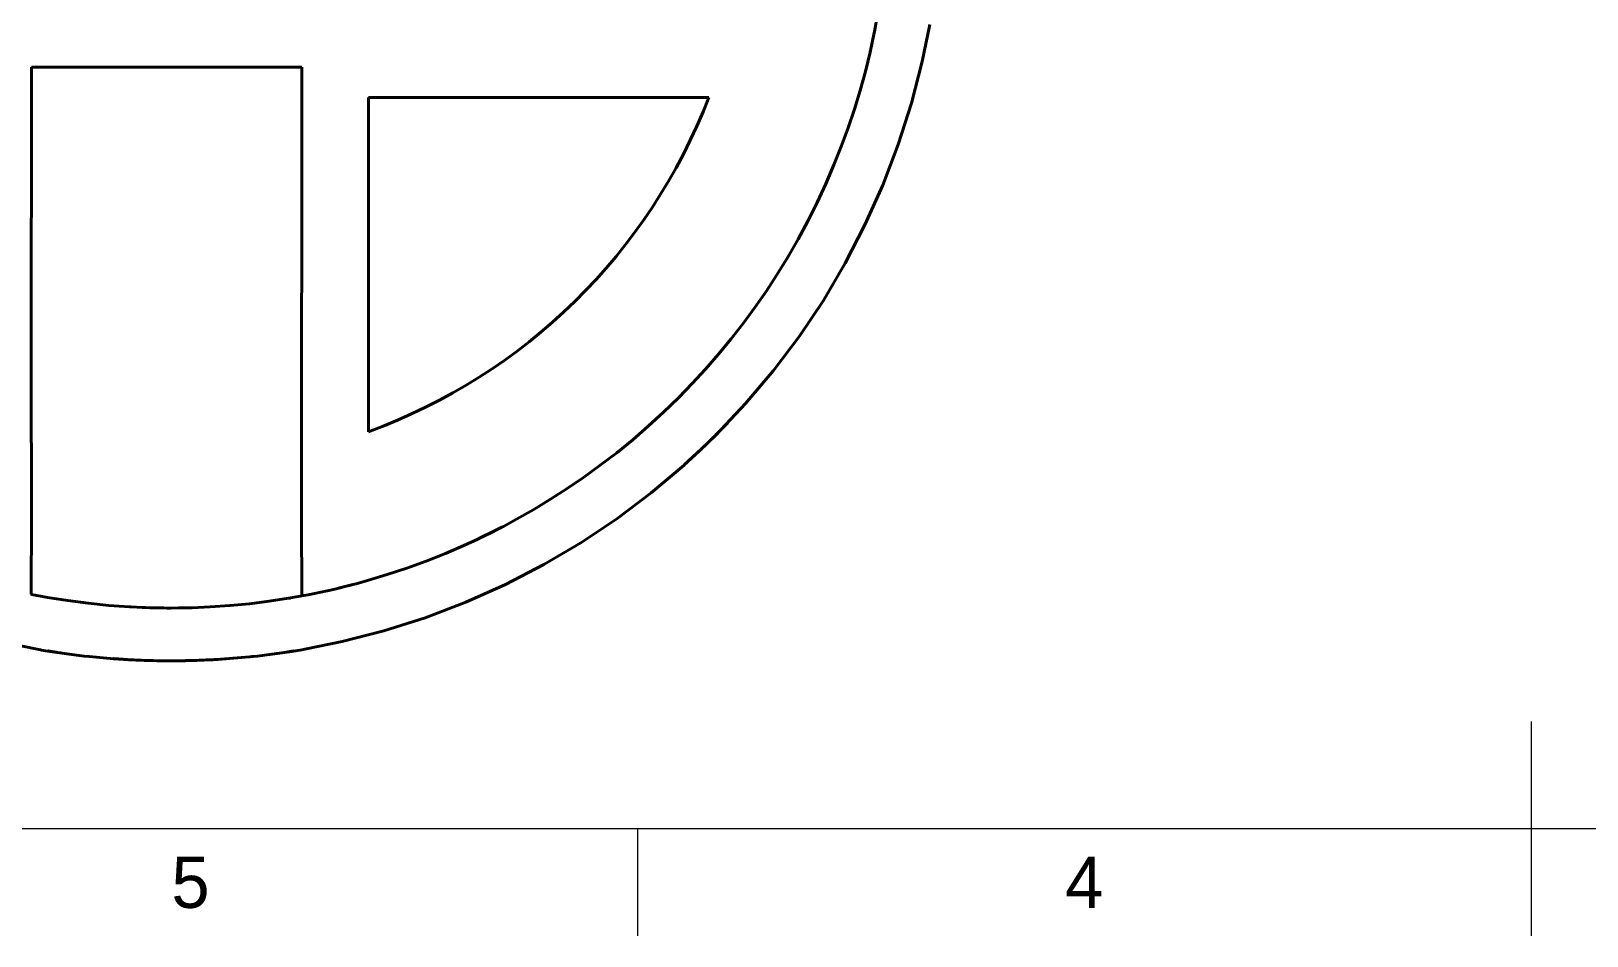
# Model space of a CAD drawing. Header units: inches. Extents: x 0.3 to 10.7, y 0.3 to 8.2.
# Drawn here: x 2.703 to 5.604, y 0.3 to 1.987 of the extents above; entities that cross this region are included whole.
import ezdxf

# ---------------------------------------------------------------- set-up
doc = ezdxf.new("R2010")
doc.units = ezdxf.units.IN
doc.header["$LTSCALE"] = 0.03937
doc.header["$MEASUREMENT"] = 0
doc.layers.add('Border', color=7, linetype='Continuous')
doc.layers.add('Geometries', color=7, linetype='Continuous')
doc.styles.add('Shapr0', font='txt', dxfattribs={"height": 0.0957})

msp = doc.modelspace()

# ---------------------------------------------------------------- linework, layer by layer
at = {"layer": 'Border', "linetype": 'Continuous', "lineweight": 15}
for p, q in [((5.5, 0.7), (5.5, 0.3)), ((0.5, 0.5), (10.5, 0.5)), ((3.8333, 0.5), (3.8333, 0.3))]:
    msp.add_line(p, q, dxfattribs=at)
at = {"layer": 'Geometries', "linetype": 'Continuous', "lineweight": 40}
for p, q in [((4.2814, 2.0171), (4.2756, 1.9862)), ((2.7029, 1.358), (2.7032, 1.92)), ((3.2073, 1.92), (2.7032, 1.92)), ((3.2073, 1.92), (3.2069, 1.0782)), ((3.332, 1.2401), (3.3322, 1.8635)), ((3.3322, 1.8635), (3.8577, 1.8635)), ((3.8577, 1.8635), (3.9665, 1.8634)), ((2.7029, 1.358), (2.7033, 1.0816)), ((4.0023, 1.2572), (4.0023, 1.2572)), ((3.9214, 1.1789), (3.9522, 1.2073)), ((2.7033, 1.0816), (2.7027, 0.9369)), ((3.2069, 1.0782), (3.2074, 0.9338)), ((3.5391, 1.0415), (3.5585, 1.0509)), ((3.5581, 1.0507), (3.5479, 1.0457)), ((3.5617, 1.0525), (3.5581, 1.0507)), ((3.5757, 1.0596), (3.5585, 1.0509)), ((3.5617, 1.0525), (3.5757, 1.0596)), ((3.5804, 1.0621), (3.5757, 1.0596)), ((3.5834, 1.0636), (3.5804, 1.0621)), ((3.5357, 1.0399), (3.5391, 1.0415)), ((2.7027, 0.9369), (2.7032, 0.9368)), ((2.7204, 0.9335), (2.7032, 0.9368)), ((2.7204, 0.9335), (2.7209, 0.9334)), ((2.727, 0.9323), (2.7209, 0.9334)), ((2.7272, 0.9323), (2.727, 0.9323)), ((3.1865, 0.9301), (3.1864, 0.93)), ((3.2116, 0.9346), (3.1865, 0.9301)), ((3.2828, 0.95), (3.2718, 0.9474)), ((3.277, 0.9486), (3.2718, 0.9473)), ((3.277, 0.9486), (3.2765, 0.9485)), ((3.2815, 0.9497), (3.277, 0.9486)), ((3.277, 0.9486), (3.2776, 0.9487)), ((3.2776, 0.9487), (3.286, 0.9508)), ((3.2878, 0.9512), (3.2815, 0.9497)), ((3.2903, 0.9519), (3.2878, 0.9512)), ((3.2988, 0.954), (3.2903, 0.9519)), ((3.3026, 0.955), (3.2988, 0.954)), ((3.3026, 0.955), (3.3091, 0.9567)), ((3.309, 0.9567), (3.3027, 0.9551)), ((2.91, 0.9124), (2.889, 0.9134)), ((2.9155, 0.9122), (2.91, 0.9124)), ((2.9159, 0.9122), (2.9155, 0.9122)), ((2.9243, 0.9119), (2.9159, 0.9122)), ((2.925, 0.9119), (2.9243, 0.9119)), ((2.949, 0.9114), (2.925, 0.9119)), ((2.95, 0.9114), (2.949, 0.9114)), ((2.9492, 0.9114), (2.949, 0.9114)), ((2.9564, 0.9113), (2.9492, 0.9114)), ((2.9561, 0.9113), (2.95, 0.9114)), ((2.9571, 0.9113), (2.9561, 0.9113)), ((2.9571, 0.9113), (2.9564, 0.9113)), ((2.9575, 0.9113), (2.9571, 0.9113)), ((2.959, 0.9113), (2.9571, 0.9113)), ((2.9637, 0.9113), (2.9575, 0.9113)), ((2.9619, 0.9113), (2.9575, 0.9113)), ((2.9638, 0.9113), (2.959, 0.9113)), ((2.9629, 0.9113), (2.9619, 0.9113)), ((2.9633, 0.9113), (2.9629, 0.9113)), ((2.9637, 0.9113), (2.9633, 0.9113)), ((2.9639, 0.9113), (2.9637, 0.9113)), ((2.9778, 0.9114), (2.9639, 0.9113)), ((2.9809, 0.9114), (2.9778, 0.9114)), ((2.9908, 0.9116), (2.9809, 0.9114)), ((2.9908, 0.9116), (2.9915, 0.9116)), ((2.9915, 0.9116), (2.9917, 0.9116)), ((2.9917, 0.9116), (2.9982, 0.9118)), ((2.9982, 0.9118), (2.9987, 0.9118)), ((2.9987, 0.9118), (3.0012, 0.9119)), ((3.0029, 0.9119), (3.0012, 0.9119)), ((2.7107, 0.835), (2.7202, 0.8333)), ((2.7294, 0.8318), (2.7342, 0.831)), ((2.7342, 0.831), (2.7374, 0.8305)), ((2.7367, 0.8309), (2.7367, 0.8309)), ((2.7367, 0.8309), (2.7367, 0.8309)), ((2.7374, 0.8305), (2.7399, 0.8301)), ((2.7399, 0.8301), (2.7427, 0.8297)), ((2.7428, 0.8299), (2.74, 0.8303)), ((2.7427, 0.8297), (2.7875, 0.8235)), ((2.7428, 0.8299), (2.7428, 0.8299)), ((2.7578, 0.8277), (2.7428, 0.8299)), ((2.7581, 0.8276), (2.7578, 0.8277)), ((2.7586, 0.8275), (2.7581, 0.8276)), ((2.7875, 0.8235), (2.7921, 0.8229)), ((2.8102, 0.8209), (2.8117, 0.8207)), ((2.8117, 0.8207), (2.8563, 0.8168)), ((2.8563, 0.8168), (2.8754, 0.8155)), ((2.8564, 0.8169), (2.8564, 0.8169)), ((2.8754, 0.8155), (2.8785, 0.8153)), ((2.8851, 0.815), (2.9133, 0.8137)), ((2.9133, 0.8137), (2.9604, 0.8129)), ((2.9137, 0.8138), (2.9141, 0.8137)), ((2.9266, 0.8134), (2.9262, 0.8134)), ((2.9311, 0.8133), (2.931, 0.8133)), ((2.9552, 0.8129), (2.9547, 0.8129)), ((2.9605, 0.8129), (2.96, 0.8129)), ((2.9605, 0.8129), (2.9603, 0.8129)), ((2.9614, 0.8129), (2.9605, 0.8129)), ((2.9605, 0.8129), (2.9605, 0.8129)), ((2.9637, 0.8129), (2.9647, 0.8129)), ((2.9646, 0.8129), (2.9645, 0.8129)), ((2.965, 0.8129), (2.9646, 0.8129)), ((2.9646, 0.8129), (2.9646, 0.8129)), ((2.9647, 0.8129), (2.9691, 0.8129)), ((2.9678, 0.8129), (2.9686, 0.8129)), ((2.9686, 0.8129), (2.9687, 0.8129)), ((2.9691, 0.8129), (2.9916, 0.8132)), ((2.9916, 0.8132), (3.0416, 0.815)), ((3.0011, 0.8134), (3.0013, 0.8134)), ((3.0013, 0.8134), (3.0032, 0.8135)), ((3.0083, 0.8136), (3.0031, 0.8134)), ((3.0083, 0.8136), (3.0251, 0.8142)), ((3.0481, 0.8153), (3.0513, 0.8155)), ((3.0513, 0.8155), (3.1173, 0.821)), ((3.1102, 0.8205), (3.1103, 0.8205)), ((3.111, 0.8205), (3.1102, 0.8204)), ((3.1103, 0.8205), (3.1105, 0.8205)), ((3.1105, 0.8205), (3.111, 0.8206)), ((3.1147, 0.8209), (3.1171, 0.8211)), ((3.1343, 0.8229), (3.1379, 0.8233)), ((3.1378, 0.8235), (3.148, 0.8248)), ((3.1379, 0.8233), (3.1892, 0.8305)), ((3.171, 0.828), (3.1858, 0.8302)), ((3.171, 0.828), (3.1854, 0.8302)), ((3.1854, 0.8302), (3.186, 0.8303)), ((3.1858, 0.8302), (3.1864, 0.8303)), ((3.186, 0.8303), (3.1893, 0.8308)), ((3.1864, 0.8303), (3.1891, 0.8308)), ((3.1891, 0.8308), (3.1894, 0.8308)), ((3.1891, 0.8308), (3.1896, 0.8308)), ((3.1892, 0.8305), (3.1922, 0.831)), ((3.1893, 0.8308), (3.1895, 0.8309)), ((3.1893, 0.8308), (3.1893, 0.8308)), ((3.1893, 0.8308), (3.1893, 0.8308)), ((3.1894, 0.8309), (3.1896, 0.8309)), ((3.1895, 0.8309), (3.1896, 0.8309))]:
    msp.add_line(p, q, dxfattribs=at)
at = {"layer": 'Geometries', "linetype": 'Continuous', "lineweight": 40, "flags": 128}
for points in [[(3.5834, 1.0636), (3.6081, 1.0769), (3.6401, 1.095), (3.6715, 1.1141), (3.7025, 1.134), (3.733, 1.1548), (3.7642, 1.1774), (3.7948, 1.2009), (3.8246, 1.2252), (3.8537, 1.2504), (3.8821, 1.2765), (3.9098, 1.3034), (3.9355, 1.3298), (3.9604, 1.3569), (3.9846, 1.3846), (4.0079, 1.4129), (4.0305, 1.4419), (4.0523, 1.4716), (4.0733, 1.5018), (4.0935, 1.5327), (4.1137, 1.5656), (4.1329, 1.5989), (4.1511, 1.6328), (4.1684, 1.6672), (4.1847, 1.7022), (4.1999, 1.7376), (4.2136, 1.7719), (4.2263, 1.8065), (4.238, 1.8413), (4.2487, 1.8764), (4.2585, 1.9119), (4.2673, 1.9476), (4.2751, 1.9836), (4.2756, 1.9862)], [(3.9795, 1.2339), (4.0352, 1.2928), (4.0873, 1.3543), (4.1356, 1.4184), (4.1801, 1.485), (4.2208, 1.5541), (4.2577, 1.6258), (4.2909, 1.7), (4.3199, 1.7759), (4.3445, 1.8526), (4.3645, 1.9303), (4.3785, 1.9993)], [(3.9999, 1.2547), (4.0001, 1.2549), (4.0003, 1.2552), (4.0006, 1.2555), (4.0008, 1.2557), (4.0011, 1.256), (4.0013, 1.2562), (4.0015, 1.2564), (4.0016, 1.2566), (4.0018, 1.2567), (4.0019, 1.2569), (4.002, 1.257), (4.0021, 1.2571), (4.0022, 1.2571), (4.0022, 1.2572), (4.0022, 1.2572)], [(4.0023, 1.2572), (4.0022, 1.2572), (4.0022, 1.2572), (4.0022, 1.2571), (4.0021, 1.257), (4.002, 1.2569), (4.0019, 1.2568), (4.0017, 1.2567), (4.0016, 1.2565), (4.0014, 1.2563), (4.0012, 1.2561), (4.001, 1.2559), (4.0008, 1.2556), (4.0005, 1.2554), (4.0002, 1.2551), (4, 1.2548)], [(3.9522, 1.2073), (3.9794, 1.2338), (3.9795, 1.2339)], [(3.9736, 1.228), (3.9743, 1.2288), (3.9752, 1.2296), (3.9761, 1.2305), (3.9762, 1.2307)], [(3.9762, 1.2307), (3.977, 1.2314), (3.9778, 1.2323), (3.9787, 1.2331), (3.9793, 1.2337)], [(3.951, 1.2062), (3.9514, 1.2066), (3.9522, 1.2073)], [(3.2165, 0.8351), (3.2828, 0.8486), (3.3605, 0.8687), (3.4373, 0.8933), (3.5132, 0.9223), (3.5874, 0.9554), (3.659, 0.9923), (3.7281, 1.0331), (3.7947, 1.0776), (3.8588, 1.1259), (3.9204, 1.1779), (3.9214, 1.1789)], [(3.5357, 1.0399), (3.5428, 1.0433), (3.5479, 1.0457)], [(3.5617, 1.0525), (3.5757, 1.0596), (3.5804, 1.0621)], [(3.3669, 0.9736), (3.3669, 0.9736), (3.4034, 0.9857), (3.4396, 0.9989), (3.4755, 1.0132), (3.5094, 1.0278), (3.5357, 1.0399)], [(3.309, 0.9567), (3.33, 0.9625), (3.3669, 0.9736)], [(2.7272, 0.9323), (2.7332, 0.9312), (2.7713, 0.9252), (2.8094, 0.9202), (2.8477, 0.9163), (2.8861, 0.9135)], [(3.0029, 0.9119), (3.0369, 0.9133), (3.0736, 0.9159), (3.1101, 0.9194), (3.1466, 0.9239), (3.183, 0.9295), (3.1864, 0.93)], [(3.2116, 0.9346), (3.2192, 0.936), (3.2549, 0.9435)], [(3.2549, 0.9435), (3.2553, 0.9436), (3.2718, 0.9474)], [(3.2828, 0.95), (3.2928, 0.9525), (3.3027, 0.9551)], [(2.8861, 0.9135), (2.8861, 0.9135), (2.889, 0.9134)], [(2.9778, 0.9114), (3.0001, 0.9118), (3.0012, 0.9119)], [(2.6365, 0.8503), (2.6437, 0.8486), (2.7107, 0.835)], [(2.7202, 0.8333), (2.7222, 0.833), (2.7294, 0.8318)], [(2.7367, 0.8309), (2.7366, 0.8309), (2.7366, 0.8309), (2.7366, 0.8309), (2.7366, 0.8309), (2.7366, 0.8309), (2.7366, 0.8309), (2.7366, 0.8309), (2.7366, 0.8309), (2.7366, 0.8309), (2.7366, 0.8309), (2.7366, 0.8309), (2.7366, 0.8309), (2.7366, 0.8309), (2.7366, 0.8309), (2.7365, 0.8309), (2.7365, 0.8309), (2.7365, 0.8309), (2.7365, 0.8309), (2.7365, 0.8309), (2.7365, 0.8309), (2.7365, 0.8309), (2.7365, 0.8309), (2.7365, 0.8309), (2.7365, 0.8309), (2.7364, 0.8309), (2.7364, 0.831), (2.7364, 0.831), (2.7364, 0.831), (2.7364, 0.831), (2.7364, 0.831), (2.7364, 0.831), (2.7364, 0.831), (2.7364, 0.831), (2.7363, 0.831), (2.7363, 0.831), (2.7363, 0.831), (2.7363, 0.831), (2.7363, 0.831), (2.7363, 0.831), (2.7363, 0.831), (2.7362, 0.831), (2.7362, 0.831), (2.7362, 0.831), (2.7362, 0.831), (2.7362, 0.831), (2.7362, 0.831), (2.7361, 0.831), (2.7361, 0.831), (2.7361, 0.831), (2.7361, 0.831), (2.7361, 0.831), (2.7361, 0.831), (2.7361, 0.831), (2.7361, 0.831), (2.7361, 0.831), (2.7361, 0.831), (2.7361, 0.831), (2.7361, 0.831), (2.736, 0.831), (2.736, 0.831), (2.736, 0.831), (2.7359, 0.831), (2.7358, 0.8311), (2.7357, 0.8311), (2.7354, 0.8311), (2.7352, 0.8312), (2.735, 0.8312), (2.7347, 0.8312), (2.7344, 0.8313), (2.7343, 0.8313)], [(2.7427, 0.83), (2.7427, 0.83), (2.7427, 0.83), (2.7426, 0.83), (2.7426, 0.83), (2.7425, 0.83), (2.7425, 0.83), (2.7424, 0.83), (2.7424, 0.83), (2.7423, 0.83), (2.7422, 0.83), (2.7422, 0.83), (2.7421, 0.8301), (2.742, 0.8301), (2.7419, 0.8301), (2.7418, 0.8301), (2.7417, 0.8301), (2.7416, 0.8301), (2.7415, 0.8301), (2.7414, 0.8302), (2.7413, 0.8302), (2.7412, 0.8302), (2.7411, 0.8302), (2.7409, 0.8302), (2.7408, 0.8303), (2.7407, 0.8303), (2.7405, 0.8303), (2.7404, 0.8303), (2.7402, 0.8304), (2.7401, 0.8304), (2.7399, 0.8304), (2.7398, 0.8304), (2.7396, 0.8304), (2.7395, 0.8305), (2.7394, 0.8305), (2.7394, 0.8305), (2.7394, 0.8305), (2.7393, 0.8305), (2.7393, 0.8305), (2.7393, 0.8305), (2.7392, 0.8305), (2.7392, 0.8305), (2.7391, 0.8305), (2.7391, 0.8305), (2.739, 0.8305), (2.739, 0.8305), (2.739, 0.8306), (2.7389, 0.8306), (2.7389, 0.8306), (2.7389, 0.8306), (2.7389, 0.8306), (2.7389, 0.8306), (2.7388, 0.8306), (2.7388, 0.8306), (2.7388, 0.8306), (2.7388, 0.8306), (2.7387, 0.8306), (2.7387, 0.8306), (2.7386, 0.8306), (2.7386, 0.8306), (2.7385, 0.8306), (2.7385, 0.8306), (2.7385, 0.8306), (2.7385, 0.8306), (2.7385, 0.8306), (2.7384, 0.8306), (2.7384, 0.8306), (2.7384, 0.8306), (2.7384, 0.8306), (2.7384, 0.8306), (2.7383, 0.8307), (2.7381, 0.8307), (2.7379, 0.8307), (2.7377, 0.8307), (2.7376, 0.8308), (2.7375, 0.8308), (2.7373, 0.8308), (2.7372, 0.8308), (2.7371, 0.8308), (2.7371, 0.8308), (2.7371, 0.8309), (2.737, 0.8309), (2.737, 0.8309), (2.7369, 0.8309), (2.7369, 0.8309), (2.7369, 0.8309), (2.7368, 0.8309), (2.7368, 0.8309), (2.7367, 0.8309), (2.7367, 0.8309), (2.7367, 0.8309), (2.7366, 0.8309), (2.7366, 0.8309), (2.7366, 0.8309), (2.7366, 0.8309), (2.7365, 0.8309), (2.7365, 0.8309), (2.7365, 0.8309), (2.7365, 0.8309), (2.7365, 0.8309), (2.7365, 0.8309), (2.7365, 0.8309), (2.7365, 0.8309), (2.7365, 0.8309), (2.7365, 0.8309), (2.7365, 0.8309)], [(2.7429, 0.8299), (2.7428, 0.8299), (2.7428, 0.8299), (2.7428, 0.8299), (2.7428, 0.8299), (2.7428, 0.83), (2.7427, 0.83), (2.7427, 0.83)], [(2.7428, 0.8299), (2.7431, 0.8299), (2.7435, 0.8298), (2.7439, 0.8298), (2.7443, 0.8297), (2.7446, 0.8297), (2.745, 0.8296), (2.7454, 0.8295), (2.7458, 0.8295), (2.7462, 0.8294), (2.7465, 0.8294), (2.7469, 0.8293), (2.7478, 0.8292), (2.7486, 0.8291), (2.7488, 0.829), (2.7489, 0.829), (2.749, 0.829), (2.749, 0.829)], [(2.7428, 0.8299), (2.7428, 0.8299), (2.7428, 0.8299), (2.7428, 0.8299), (2.7428, 0.8299), (2.7429, 0.8299), (2.7429, 0.8299), (2.7429, 0.8299)], [(2.749, 0.829), (2.7491, 0.829), (2.7491, 0.829), (2.7492, 0.829), (2.7493, 0.829), (2.7493, 0.829), (2.7494, 0.8289), (2.7494, 0.8289), (2.7495, 0.8289), (2.7495, 0.8289), (2.7497, 0.8289), (2.7499, 0.8289), (2.75, 0.8288), (2.7502, 0.8288)], [(2.7921, 0.8229), (2.8017, 0.8218), (2.8102, 0.8209)], [(2.8611, 0.8165), (2.8575, 0.8168), (2.8231, 0.8197), (2.8118, 0.8209)], [(2.8564, 0.8169), (2.8564, 0.8169), (2.8564, 0.8169), (2.8564, 0.8169), (2.8564, 0.8169), (2.8564, 0.8169), (2.8564, 0.8169), (2.8565, 0.8169), (2.8565, 0.8169), (2.8565, 0.8169), (2.8565, 0.8169), (2.8565, 0.8169), (2.8565, 0.8169), (2.8565, 0.8169), (2.8565, 0.8169), (2.8565, 0.8169), (2.8565, 0.8169), (2.8566, 0.8169), (2.8566, 0.8169), (2.8566, 0.8169), (2.8566, 0.8169), (2.8566, 0.8169), (2.8566, 0.8169), (2.8567, 0.8169), (2.8567, 0.8169), (2.8567, 0.8169), (2.8567, 0.8169), (2.8567, 0.8169), (2.8568, 0.8169), (2.8568, 0.8169), (2.8568, 0.8169), (2.8568, 0.8169), (2.8569, 0.8169), (2.8569, 0.8169), (2.8569, 0.8169), (2.857, 0.8169), (2.857, 0.8169), (2.857, 0.8169), (2.857, 0.8169), (2.8571, 0.8169), (2.8571, 0.8169), (2.8571, 0.8169), (2.8572, 0.8168), (2.8572, 0.8168), (2.8572, 0.8168), (2.8573, 0.8168), (2.8573, 0.8168), (2.8573, 0.8168), (2.8574, 0.8168), (2.8574, 0.8168), (2.8575, 0.8168), (2.8575, 0.8168), (2.8575, 0.8168), (2.8576, 0.8168), (2.8576, 0.8168), (2.8577, 0.8168), (2.8577, 0.8168), (2.8577, 0.8168), (2.8578, 0.8168), (2.8578, 0.8168), (2.8579, 0.8168), (2.8579, 0.8168), (2.858, 0.8168), (2.858, 0.8168), (2.8581, 0.8168), (2.8581, 0.8168), (2.8582, 0.8168), (2.8582, 0.8168), (2.8583, 0.8168), (2.8583, 0.8168), (2.8584, 0.8168), (2.8584, 0.8168), (2.8584, 0.8168), (2.8585, 0.8168), (2.8585, 0.8167), (2.8586, 0.8167), (2.8587, 0.8167), (2.8587, 0.8167), (2.8588, 0.8167), (2.8589, 0.8167), (2.859, 0.8167), (2.8591, 0.8167), (2.8593, 0.8167), (2.8595, 0.8167), (2.8596, 0.8167)], [(2.8596, 0.8167), (2.8597, 0.8167), (2.8599, 0.8166), (2.8602, 0.8166), (2.8605, 0.8166), (2.8608, 0.8166), (2.8611, 0.8166)], [(2.8611, 0.8166), (2.8611, 0.8166), (2.8615, 0.8165), (2.8619, 0.8165), (2.8623, 0.8165), (2.8627, 0.8164), (2.8632, 0.8164), (2.8637, 0.8164), (2.8642, 0.8163), (2.8647, 0.8163), (2.8653, 0.8163), (2.866, 0.8162), (2.8667, 0.8162), (2.8674, 0.8161), (2.8681, 0.8161), (2.8689, 0.816), (2.8697, 0.816), (2.8705, 0.8159), (2.8714, 0.8159), (2.8722, 0.8158), (2.8739, 0.8157), (2.8756, 0.8156), (2.8776, 0.8155), (2.8786, 0.8154)], [(2.8785, 0.8153), (2.882, 0.8151), (2.8851, 0.815)], [(2.8851, 0.815), (2.8855, 0.815), (2.8872, 0.8149)], [(2.8872, 0.8149), (2.8875, 0.8149), (2.8895, 0.8148), (2.8916, 0.8147), (2.8936, 0.8146), (2.894, 0.8146)], [(2.9135, 0.8138), (2.9134, 0.8138), (2.9134, 0.8138)], [(2.9198, 0.8135), (2.9193, 0.8136), (2.9182, 0.8136), (2.9173, 0.8136), (2.9165, 0.8137), (2.9157, 0.8137), (2.9151, 0.8137), (2.9145, 0.8137), (2.9141, 0.8137), (2.9137, 0.8137), (2.9135, 0.8138)], [(2.9135, 0.8138), (2.9137, 0.8137), (2.9141, 0.8137), (2.9145, 0.8137), (2.9148, 0.8137)], [(2.9141, 0.8137), (2.9143, 0.8137), (2.9148, 0.8137)], [(2.9148, 0.8137), (2.915, 0.8137), (2.9157, 0.8137), (2.9164, 0.8137), (2.9173, 0.8136), (2.9182, 0.8136), (2.9193, 0.8136), (2.9198, 0.8135)], [(2.9262, 0.8134), (2.9259, 0.8134), (2.9254, 0.8134), (2.9248, 0.8134), (2.9232, 0.8135), (2.9218, 0.8135), (2.9205, 0.8135), (2.9198, 0.8135)], [(2.931, 0.8133), (2.9297, 0.8133), (2.9282, 0.8133), (2.9276, 0.8133), (2.9271, 0.8134), (2.9266, 0.8134)], [(2.96, 0.8129), (2.9582, 0.8129), (2.9565, 0.8129), (2.9549, 0.8129), (2.9547, 0.8129)], [(2.9552, 0.8129), (2.9556, 0.8129), (2.9563, 0.8129), (2.957, 0.8129), (2.9577, 0.8129), (2.9584, 0.8129), (2.9586, 0.8129), (2.9588, 0.8129), (2.9589, 0.8129), (2.9591, 0.8129), (2.9592, 0.8129), (2.9593, 0.8129), (2.9594, 0.8129), (2.9595, 0.8129), (2.9596, 0.8129), (2.9597, 0.8129), (2.9598, 0.8129), (2.9598, 0.8129), (2.9599, 0.8129), (2.96, 0.8129), (2.96, 0.8129), (2.9601, 0.8129), (2.9602, 0.8129), (2.9603, 0.8129), (2.9604, 0.8129), (2.9604, 0.8129), (2.9604, 0.8129), (2.9605, 0.8129)], [(2.9604, 0.8129), (2.9633, 0.8129), (2.9637, 0.8129)], [(2.9631, 0.8129), (2.962, 0.8129), (2.9614, 0.8129)], [(2.9645, 0.8129), (2.964, 0.8129), (2.9635, 0.8129)], [(2.9645, 0.8129), (2.9649, 0.8129), (2.9657, 0.8129), (2.9665, 0.8129), (2.9673, 0.8129), (2.9682, 0.8129), (2.9691, 0.8129), (2.97, 0.8129), (2.971, 0.8129), (2.9719, 0.8129), (2.9729, 0.8129), (2.9739, 0.8129), (2.975, 0.8129), (2.976, 0.813), (2.9771, 0.813), (2.9783, 0.813), (2.9792, 0.813)], [(2.9678, 0.8129), (2.966, 0.8129), (2.965, 0.8129)], [(2.9687, 0.8129), (2.9678, 0.8129), (2.9678, 0.8129)], [(2.9686, 0.8129), (2.9688, 0.8129), (2.971, 0.8129), (2.9724, 0.8129)], [(2.9744, 0.8129), (2.9732, 0.8129), (2.9714, 0.8129), (2.9696, 0.8129), (2.9687, 0.8129)], [(2.9724, 0.8129), (2.9731, 0.8129), (2.9753, 0.8129), (2.9758, 0.813)], [(2.9761, 0.813), (2.975, 0.8129), (2.9744, 0.8129)], [(2.9798, 0.813), (2.9784, 0.813), (2.9767, 0.813), (2.9761, 0.813)], [(2.9915, 0.8132), (2.9915, 0.8132), (2.9914, 0.8132), (2.9913, 0.8132), (2.9911, 0.8132), (2.9909, 0.8132), (2.9906, 0.8131), (2.9901, 0.8131), (2.9896, 0.8131), (2.9891, 0.8131), (2.9885, 0.8131), (2.9878, 0.8131), (2.987, 0.8131), (2.9862, 0.8131), (2.9852, 0.8131), (2.9842, 0.813), (2.9831, 0.813), (2.9827, 0.813), (2.9823, 0.813), (2.9819, 0.813), (2.9814, 0.813), (2.981, 0.813), (2.9805, 0.813), (2.98, 0.813), (2.9798, 0.813)], [(3.0029, 0.8134), (3.0033, 0.8135), (3.0045, 0.8135), (3.0058, 0.8135), (3.007, 0.8136), (3.0083, 0.8136)], [(3.0375, 0.8148), (3.0381, 0.8149), (3.0412, 0.815), (3.0413, 0.815)], [(3.0416, 0.815), (3.0445, 0.8151), (3.0481, 0.8153)], [(3.1147, 0.8209), (3.1145, 0.8209), (3.111, 0.8205)], [(3.1173, 0.821), (3.1248, 0.8218), (3.1343, 0.8229)], [(3.171, 0.828), (3.152, 0.8253), (3.148, 0.8248)], [(3.1896, 0.8309), (3.19, 0.8309), (3.1907, 0.8311), (3.1915, 0.8312), (3.1922, 0.8313)], [(3.1918, 0.8312), (3.1912, 0.8311), (3.1902, 0.831), (3.1896, 0.8309)], [(3.1922, 0.831), (3.2042, 0.833), (3.2165, 0.8351)]]:
    msp.add_lwpolyline(points, dxfattribs=at)
at = {"layer": 'Geometries', "linetype": 'Continuous', "lineweight": 40}
for centre, radius, start, end in [((2.9633, 2.2501), 1.0752, 290.0545, 338.9168), ((2.9584, 2.254), 1.4433, 315.0295, 316.1909), ((2.9597, 2.2527), 1.4415, 315.0285, 316.1871), ((2.9633, 2.2491), 1.4364, 313.5077, 314.6963), ((2.9681, 2.244), 1.4294, 311.8293, 313.4425), ((2.9636, 2.2453), 1.4325, 267.2149, 268.0023), ((2.9665, 2.458), 1.6452, 268.764, 269.5885), ((2.9632, 2.236), 1.4231, 270.5186, 271.526), ((2.9629, 2.2451), 1.4322, 271.6103, 272.987), ((2.9622, 2.257), 1.4441, 273.4077, 275.8815)]:
    msp.add_arc(centre, radius, start, end, dxfattribs=at)

# ---------------------------------------------------------------- texts
at = {"layer": 'Border', "linetype": 'Continuous', "lineweight": 15, "char_height": 0.0957, "width": 0.0957, "attachment_point": 2, "style": 'Shapr0'}
for s, insert in [('5', (3, 0.4479)), ('4', (4.6667, 0.4479))]:
    msp.add_mtext(s, dxfattribs=dict(at, insert=insert))

doc.saveas('drawing.dxf')
